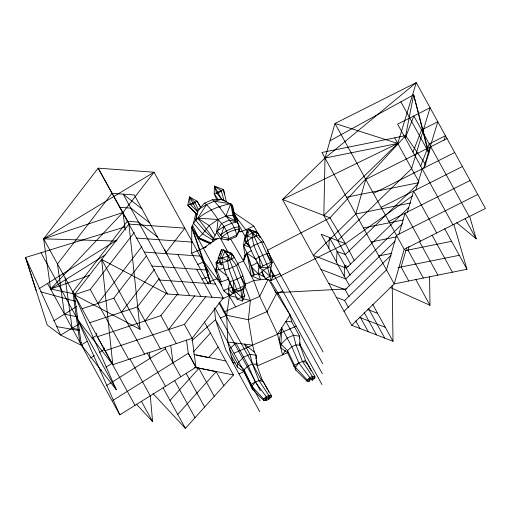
<?xml version="1.0" encoding="UTF-8"?>
<svg xmlns="http://www.w3.org/2000/svg" width="511" height="511" viewBox="0 0 511 511"><rect width="100%" height="100%" fill="white"/><g stroke="black" fill="none" stroke-linecap="round" stroke-linejoin="round"><path stroke-width="0.77" d="M208.558 284.02L191.651 253.258L191.791 227.203L193.509 223.16L195.892 213.074M270.664 270.057L273.238 275.486L269.878 276.259L263.331 270.204L259.997 268.269L262.871 265.892C258.866 255.04 251.144 244.922 252.44 232.805L249.675 229.778L248.372 229.305C243.804 237.015 242.355 246.321 245.293 254.906L243.504 260.974L253.737 280.571L259.729 296.406L277.53 334.283L282.538 354.909L285.464 350.399M323.814 215.45L325.015 158.065L335.005 123.477L416.267 82.616L485.45 208.456L404.188 249.323L394.198 283.912L351.728 325.303L282.538 199.456L325.015 158.065L416.267 82.616L397.782 143.431L323.814 215.45L350.718 264.391M223.952 200.516L221.225 190.654L214.39 186.1L216.555 192.685L221.614 199.379L226.29 201.653L223.556 189.638L214.39 186.1L214.218 193.701L216.76 199.763M243.996 371.727L237.296 367.026L237.417 363.41L229.471 348.949L236.063 343.079L248.289 365.793L255.251 381.966L266.257 396.606L266.122 400.477L263.574 400.317L252.319 389.146L243.996 371.727L244.066 369.664L248.289 365.793L252.44 363.985L256.522 364.247L262.047 379.635L271.398 395.642L271.354 396.932L268.716 399.353L266.122 400.477M255.973 358.894L256.094 355.279L254.299 352.009L252.626 345.117L248.397 319.714L250.39 300.474L244.948 286.077M268.716 399.353L268.85 395.482L258.885 380.388L252.44 363.985L249.994 354.378L244.347 344.101L254.299 352.009M281.708 327.838L280.814 347.94L287.521 352.647L295.837 370.06L307.092 381.238L309.64 381.398L309.775 377.527L298.775 362.88L291.813 346.707L281.708 327.838L279.172 341.061L280.941 344.325L287.591 350.578L295.499 367.307L307.137 379.941L307.092 381.238L314.878 377.846L314.917 376.556L305.565 360.549L300.04 345.161L299.618 336.2L291.717 321.821L290.056 314.968L274.567 290.127M287.521 352.647L287.591 350.578L291.813 346.707L295.958 344.906L300.04 345.161M299.542 338.365L299.618 336.2L293.512 335.293L287.291 338.001L280.941 344.325M314.878 377.846L312.234 380.267L312.368 376.396L302.403 361.303L295.958 344.906L293.512 335.293L285.885 321.393L291.717 321.821M221.998 264.762L220.541 262.884L219.832 258.336L223.237 249.834L231.502 253.252C238.19 262.769 242.802 273.781 245.561 285.125L236.599 289.411C233.144 278.425 226.245 267.924 228.072 255.96L224.949 251.457L223.237 249.834L221.506 249.713L218.101 258.215L219.743 262.239L222.1 265.12M328.822 248.205L329.391 237.423L350.15 275.174M336.513 262.188L337.081 251.406L345.334 254.606L418.17 183.692M344.197 276.17L344.765 265.388L348.208 266.716M256.005 259.703L255.487 259.345L259.039 256.988L266.819 253.603L272.178 262.379L271.111 266.819L267.681 267.732L260.508 267.457C254.306 257.889 248.844 247.509 246.845 236.178L252.44 232.805L256.573 231.943C264.066 240.707 268.709 251.489 272.178 262.379L270.658 262.501L261.504 242.022L256.286 235.961L256.573 231.943L249.675 229.778L246.845 236.178L244.322 239.263L246.174 243.172L249.847 246.628M243.721 246.264L247.011 253.201L251.22 275.755L260.667 279.728L258.259 273.819L258.93 265.452M235.392 221.87L235.641 219.513L232.741 206.086L230.748 203.8L214.313 201.213L212.327 199.744L204.547 203.135L197.176 210.922L189.485 196.939L187.761 205.218L196.646 214.32L197.137 214.345L187.761 205.218L197.099 201.155L200.599 207.159M271.111 266.819L269.878 276.259L265.458 278.872L262.239 272.088L263.331 270.204L267.681 267.732L272.178 262.379M235.066 362.97L232.812 362.689L227.797 342.063L226.686 315.3L229.458 295.722L228.232 288.83L229.746 282.174M213.004 241.55L212.704 240.004L202.631 233.878L193.509 223.16L195.713 220.382L196.646 214.32M245.401 254.274L244.456 256.343L243.504 260.974L237.672 263.516M243.977 288.811L240.911 290.561L236.197 292.196L234.21 292.062L237.059 299.05L241.927 297.428L244.635 285.796M219.315 238.413L214.115 239.372L204.841 231.074L195.713 220.382L198.274 209.536L194.768 202.171L189.485 196.939L190.098 204.202L197.706 211.944M408.87 207.268L346.305 268.186L313.288 255.385L355.765 213.994L365.755 179.406L447.016 138.545M398.778 234.632L405.076 213.183L420.451 241.147M406.692 247.848L401.071 266.998L408.762 280.98M407.293 212.416L413.642 191.025L436.707 232.971M409.087 246.264L407.95 250.083L423.325 278.054M415.82 190.213L422.214 168.866M237.276 223L237.954 220.752L233.712 212.231M221.506 249.713L219.666 255.257M424.334 168.03L430.773 146.714M423.696 168.138L437.793 121.765L421.543 129.935L412.99 152.086M444.091 140.308L445.477 135.747L429.234 143.917L420.674 166.069M204.547 203.135L206.527 204.598L211.33 209.957L218.12 219.481L216.626 232.479L220.669 238.701L228.385 240.1L236.165 236.708L239.372 229.209L237.66 221.972L225.907 216.089L219.11 206.572L214.313 201.213L206.527 204.598L198.274 209.536L199.686 208.922M233.572 293.314L234.236 291.161M207.792 282.621L216.741 278.731L217.769 275.486M234.172 291.136L233.712 292.56L229.458 295.722L223.524 290.465L215.131 269.91L216.728 267.31M220.976 235.641L224.131 226.507L231.917 223.122L237.66 221.972L229.177 220.145L221.397 223.537L213.47 238.356L214.115 239.372L212.704 240.004L215.514 238.758M405.3 138.104L413.859 115.952L469.207 216.626M217.852 260.163L216.734 263.037L221.736 264.813M210.487 243.849L197.942 238.388L202.631 233.878L209.229 225.562L218.12 219.481L225.907 216.089L230.748 203.8C217.897 205.971 205.377 211.701 195.713 220.382M265.458 278.872L271.041 280.763L273.238 275.486M237.059 299.05L242.457 301.043L244.846 295.665L242.846 290.772M242.949 275.908L241.173 277.256L245.561 285.125L240.911 290.561L233.891 290.203C228.174 280.239 223.313 269.489 221.883 257.985L224.949 251.457L231.611 253.75L231.7 259.237L236.548 265.509L244.379 286.026M268.02 279.491L259.729 296.406L223.933 311.985M220.458 318.008L226.686 315.3L248.397 319.714L267.074 311.582L276.489 293.627L282.711 290.912M236.165 236.708L239.672 230.429L239.372 229.209C232.448 229.893 224.981 233.182 220.669 238.701L222.093 238.714M244.456 256.343L247.011 253.201L251.521 250.55M206.527 204.598L197.738 218.165L213.47 238.356M277.53 334.283L290.056 314.968M250.256 385.396L250.824 384.534L255.251 381.966L262.047 379.635M293.78 366.31L294.349 365.448L298.775 362.88L305.565 360.549M217.922 259.978L216.057 262.545L216.645 270.019L221.448 281.772L228.474 279.242M255.251 381.966L251.974 386.393L252.319 389.146M298.775 362.88L295.499 367.307L295.837 370.06M134.259 232.428L90.262 289.488L74.389 294.758L116.31 389.765L81.364 344.951L74.389 294.758L128.9 224.093L184.784 228.149L165.826 252.69M97.946 303.47L141.943 246.411M82.073 308.74L113.819 298.2L146.299 256.049M121.509 312.183L154.469 269.406M89.764 322.722L137.35 306.919L159.272 278.495M145.041 320.902L166.956 292.477M97.448 336.711L160.888 315.638L177.323 294.342M168.573 329.621L194.678 295.792M105.138 350.693L184.42 324.357L205.805 296.667M75.609 294.17L50.615 289.015L43.639 238.829L98.15 168.164L154.035 172.22L223.218 298.06L192.104 338.339L112.822 364.675L77.876 319.854L119.798 414.862L195.975 367.249L192.104 338.339L184.42 324.357M192.736 225.99L191.791 227.203L210.641 283.541M192.807 226.009L191.791 227.203L204.023 261.734L210.615 282.947L207.21 273.283M193.267 352.073L210.423 333.012M170.029 400.42L198.875 368.361L214.25 396.332M208.494 357.681L218.108 346.995M177.713 414.402L216.179 371.663L223.869 385.645M153.019 393.534L185.404 428.384L233.482 374.959L204.272 321.821M89.393 275.403L50.615 289.015L122.921 212.493L154.035 172.22L43.639 238.829L112.822 364.675L101.644 259.428L167.333 294.01L223.218 298.06M218.97 257.288L218.101 258.215C222.911 258.534 227.676 256.356 231.611 253.75M337.65 240.617L411.617 168.598L430.102 107.783L397.615 124.122L452.963 224.795M402.591 223.62L345.736 278.968L320.978 269.374M328.662 283.356L345.168 289.75L395.15 241.083M336.353 297.338L344.606 300.532L391.119 255.225M344.037 311.32L386.508 269.923L396.504 235.335L477.766 194.474M197.176 210.922L198.683 209.472M248.576 244.807L246.206 242.054C249.892 238.79 254.414 235.871 259.441 235.526L260.086 237.672M191.81 340.709L215.501 319.688L214.454 308.024M238.145 264.149L236.548 265.509L228.768 268.895L224.527 270.076M246.174 243.172L243.651 245.063L250.307 247.215M195.215 202.541L193.33 203.927L189.849 204.732M270.728 280.711L345.487 243.658L412.422 195.943M220.541 262.884C225.377 261.971 230.32 260.489 234.268 257.455L231.502 253.252M250.077 247.937L253.724 245.414L261.504 242.022L263.695 242.01M217.878 238.209L203.321 248.18L205.448 247.279M220.407 234.951L226.347 230.953L234.127 227.567L238.835 226.935M221.563 190.929L218.229 193.088L216.223 193.394M227.025 239.416L228.385 240.1L228.864 238.541L227.401 233.067L224.131 226.507L217.105 230.921L221.921 236.804L228.864 238.541L236.644 235.149C235.494 227.606 230.883 221.57 225.907 216.089L232.901 215.252L234.421 216.888L235.641 219.513L237.954 220.752L235.686 217.475M38.817 288.875L116.974 240.023M50.615 289.015L105.892 254.465M53.834 320.819L76.586 306.6M87.317 341.227L81.364 344.951L82.443 346.113M91.948 338.333L96.579 335.44L96.26 333.102M90.37 358.102L94.343 355.624M99.639 352.315L104.27 349.422L104.052 347.863M100.041 370.845L101.37 370.021M106.001 367.122L111.954 363.404M106.409 385.658L111.04 382.758M112.363 381.934L165.36 348.809L165.149 347.231M112.771 400.464L188.291 353.267L186.509 339.975M244.846 295.665L241.927 297.428L236.197 292.196L233.01 290.171L229.477 281.35L229.33 281.836L233.393 280.641L241.173 277.256M78.95 324.076L60.63 335.082L47.204 324.964L25.55 257.48L124.856 226.948M330.01 140.768L413.674 94.803L428.972 153.159M251.361 265.963L257.263 262.724M267.79 250.109L329.972 217.839L405.638 135.639L413.674 94.803L428.799 154.833M373.445 193.388L454.701 152.527M381.129 207.37L462.391 166.509M388.82 221.352L470.075 180.492M404.188 249.323L335.005 123.477L397.782 143.431L282.538 199.456L329.972 217.839L345.487 243.658L354.219 260.457M240.815 231.873L242.227 231.247L238.541 231.828M191.651 253.258L206.431 246.826M240.981 231.783L253.903 226.162L260.048 237.347M197.795 264.442L204.023 261.734L221.448 285.023M262.871 265.892L270.658 262.501M251.22 275.755L258.259 273.819L262.149 272.127M224.923 290.97L223.524 290.465L232.122 287.131L233.214 293.263M245.12 284.327L253.737 280.571L266.825 278.974M222.164 298.897L231.208 294.956M272.012 277.198L280.034 273.704M233.949 353.248L296.201 326.152M238.956 373.88L244.705 371.376M288.281 352.411L257.633 365.748L256.343 360.421M271.354 396.932L263.574 400.317L263.619 399.027L251.974 386.393L244.066 369.664L237.417 363.41L243.766 357.087L249.994 354.378L256.094 355.279L256.522 364.247M201.883 279.076L208.673 276.777M223.92 268.026L218.976 269.687L215.131 269.91M233.01 290.171L236.599 289.411M219.743 262.239L216.734 263.037L216.057 262.545L218.976 269.687L226.916 275.704M214.313 201.213L221.614 199.379L225.575 201.423M325.015 158.065L397.782 143.431M346.535 197.214L418.522 182.74M355.765 213.994L410.889 202.912M363.449 227.976L403.243 219.979M371.139 241.959L396.434 236.874M378.823 255.941L391.854 253.322M405.651 250.55L451.59 241.313M398.005 267.617L459.28 255.296M453.915 224.438L466.965 269.278L394.198 283.912L321.936 152.47L405.638 135.639L425.906 164.938M232.812 362.689L234.345 362.529M266.819 253.603L269.105 253.418M346.937 288.9L277.754 292.592L271.041 281.868M212.327 199.744L221.614 199.379L222.074 200.082L214.39 186.1M116.425 241.083L43.639 238.829L122.921 212.493L129.455 224.38M229.771 253.13L230.927 253.213M219.934 281.67L221.448 281.772M119.676 207.313L130.835 208.124L149.678 222.917M136.584 238.075L192.468 242.131M144.274 252.057L200.159 256.113M151.959 266.046L207.843 270.095M159.649 280.028L215.533 284.078M244.795 285.042L245.561 285.125M227.797 342.063L252.626 345.117M56.612 326.612L79.358 330.591M233.482 374.959L196.16 367.569L188.304 353.248L195.975 367.249M77.729 316.922L64.45 314.188L57.475 263.995L111.986 193.33L134.304 194.953L189.651 295.626M79.167 329.621L72.134 328.171L65.165 277.978M193.771 354.372L225.798 360.977M196.173 355.145L202.33 356.41M203.87 356.729L207.721 357.521M81.383 342.472L79.825 342.153L72.849 291.96L127.36 221.295L138.519 222.106L157.369 236.9M194.614 367.224L216.179 371.663M195.01 367.569L198.875 368.361M228.015 293.87L229.458 295.722L237.213 297.479M242.636 298.711L250.39 300.474M302.403 361.303L306.702 362.433L311.161 370.839M258.885 380.388L263.184 381.513L267.266 389.222M246.845 236.178L252.389 237.66M40.733 291.813L75.27 301.273M256.235 232.275L248.372 229.305L245.28 237.621L246.206 242.054M345.487 243.658L321.138 234.223L349.581 285.956M367.3 309.334L377.623 313.332M359.169 317.184L385.307 327.315M351.728 325.303L392.997 341.297L392.231 285.17M211.228 242.885L198.715 237.832L191.791 227.203L216.472 272.101M390.097 287.354L429.981 305.284L429.591 276.828M229.12 203.391L231.834 204.662L234.734 218.063M216.741 278.731L219.621 280.085M251.782 267.394L258.259 273.819L264.998 277.128M82.763 345.947L60.63 335.082L25.55 257.48L36.128 290.555M221.883 257.985L227.81 260.936M210.494 243.753L198.715 237.832L192.711 225.76M226.232 201.762L231.834 204.662M74.389 294.758L140.078 329.34L128.9 224.093M189.485 196.939L197.099 201.155L200.338 206.904M219.11 206.572L220.426 207.402M233.923 212.48L253.903 226.162M256.017 259.422L247.011 253.201L243.504 260.974L230.691 239.052M225.907 216.089L227.817 217.437M141.994 208.935L123.145 194.142L178.492 294.815M250.352 231.202L249.675 229.778L252.44 232.805L256.286 235.961M456.649 222.662L476.207 238.867L469.571 216.07M224.949 251.457L228.072 255.96L231.7 259.237M228.232 288.83L232.837 293.506M258.259 273.819L259.294 274.931M136.411 404.201L152.597 421.626L150.279 395.571M224.131 226.507L218.12 219.481L197.738 218.165L209.229 225.562L215.061 235.373M259.824 236.127L256.573 231.943M311.295 379.073L312.234 380.267M234.587 215.284L247.675 232.135M228.047 293.831L235.603 306.907M218.165 199.514L214.218 193.701L223.556 189.638L224.361 194.148M228.366 293.774L229.458 295.722M400.873 101.836L428.55 152.176M465.061 218.593L476.207 238.867M394.709 137.836L418.924 181.884M444.672 228.73L466.965 269.278M432.057 235.143L452.427 272.203M419.442 241.562L437.889 275.122M415.762 279.421L429.981 305.284M372.628 304.243L392.997 341.297M368.597 308.733L384.738 338.097M364.183 312.521L376.486 334.897M345.168 289.75L349.013 296.744M360.542 317.714L368.233 331.696M344.606 300.532L348.445 307.526M355.752 320.812L359.98 328.503M267.355 250.633L323.086 352.009M270.415 268.543L322.684 363.628M322.339 373.694L277.754 292.592L278.514 294.821M237.232 222.157L245.689 237.538M299.676 343.986L321.968 384.534M267.074 311.582L267.841 312.981M219.385 302.02L226.686 315.3M218.938 302.895L260.834 379.105M196.658 269.284L212.027 297.249M215.08 308.222L260.431 390.723M260.086 400.79L215.501 319.688L225.888 350.105L259.716 411.63M177.777 254.491L200.842 296.437M231.144 355.835L237.296 367.026M164.299 249.113L166.988 254.005M167.333 294.01L98.15 168.164L122.921 212.493L125.265 229.995M160.888 315.638L176.263 343.603M186.189 373.458L204.636 407.012M165.36 348.809L180.734 376.773M137.35 306.919L160.416 348.866M174.647 380.644L195.017 417.698M101.644 259.428L140.078 329.34M147.047 352.743L165.494 386.303M163.111 387.836L185.404 428.384M113.819 298.2L144.568 354.129M129.883 358.773L150.253 395.827M90.262 289.488L128.695 359.399M141.451 401.352L152.597 421.626M96.579 335.44L135.019 405.351M40.976 252.734L116.31 389.765M47.536 283.426L119.798 414.862L119.657 413.284M268.735 279.46L276.489 293.627M220.458 238.35L227.989 252.262M268.013 390.621L268.754 392.026M252.44 232.805L266.768 264.193L271.041 280.763M257.001 261.849L259.997 268.269M238.797 228.417L239.672 230.429M235.469 221.55L232.901 215.252L230.748 203.8L235.514 221.352M228.072 255.96L240.489 287.719L242.457 301.043M201.704 256.829L208.437 275.934M228.034 277.045L229.235 280.635M261.734 270.632L263.312 276.304M306.702 362.433L307.009 363.941M259.039 256.988L260.508 267.457M170.706 345.417L173.05 362.791M149.276 352.098L150.119 358.332M299.682 342.779L299.874 345.743M256.26 363.347L256.356 364.828M233.393 280.641L233.891 290.203M247.42 230.946L247.477 232.198M266.257 396.606L263.619 399.027L271.398 395.642L268.85 395.482L266.257 396.606M309.775 377.527L307.137 379.941L314.917 376.556L312.368 376.396L309.775 377.527M254.395 274.752L253.577 275.11L247.011 253.201L254.395 274.752"/></g></svg>
